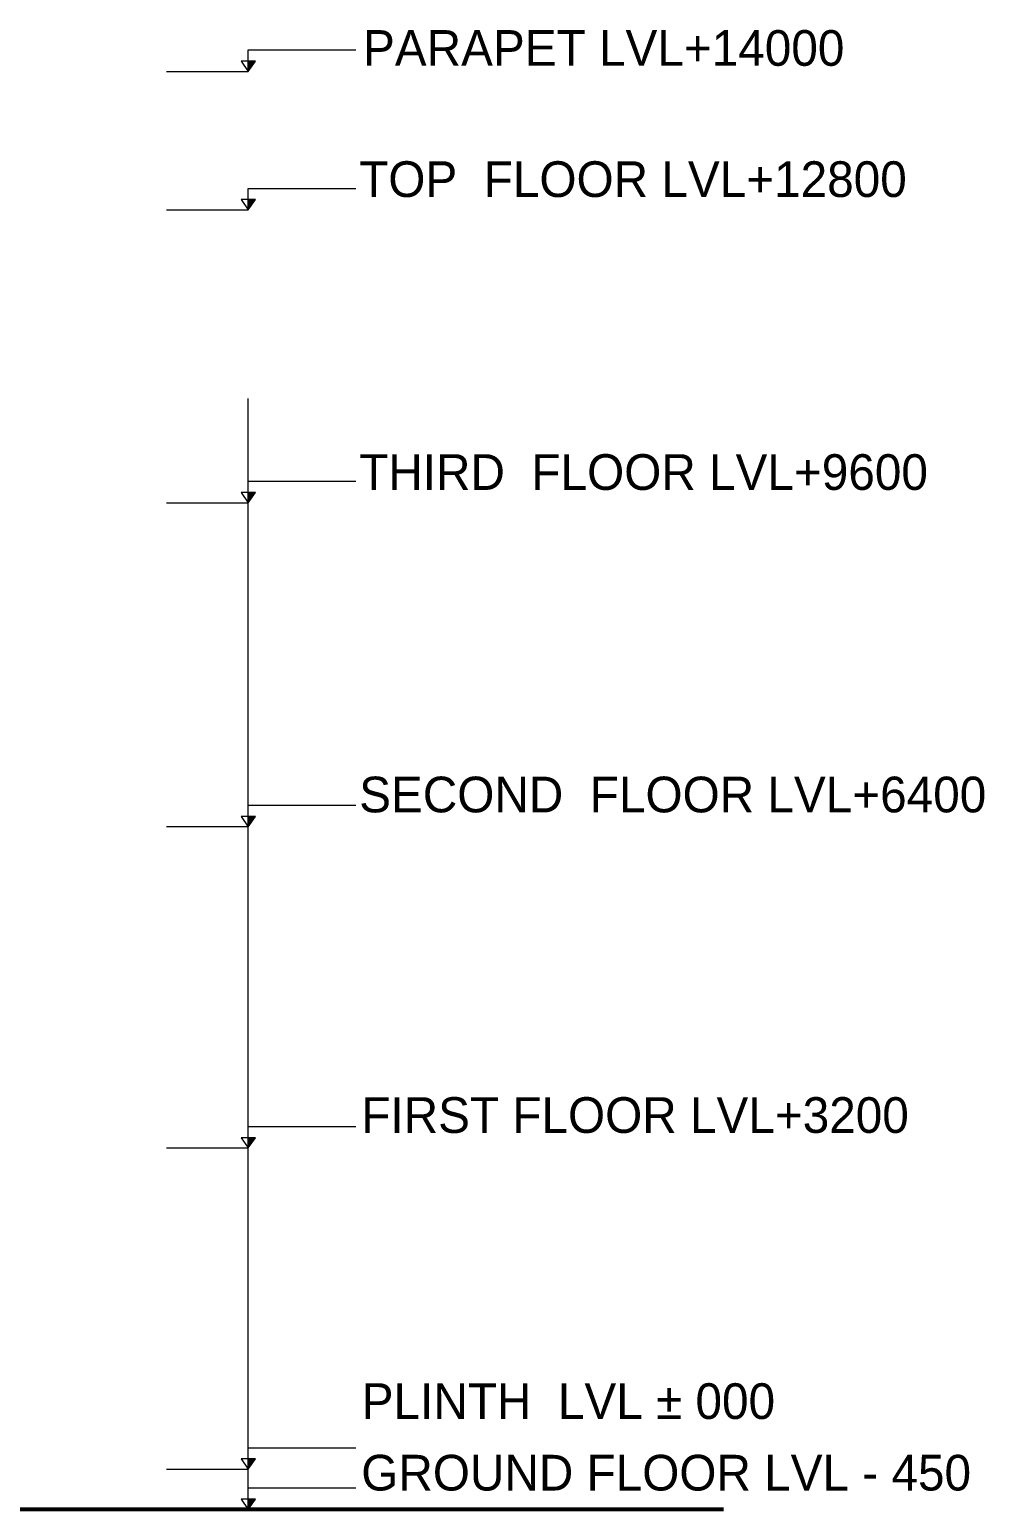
# Model space of a CAD drawing. Header units: inches. Extents: x -3071 to 2014935, y -37057 to 549694.
# Drawn here: x 1476730 to 1487435, y -214 to 16368 of the extents above; entities that cross this region are included whole.
import ezdxf

# ---------------------------------------------------------------- set-up
doc = ezdxf.new("R2010")
doc.units = ezdxf.units.IN
doc.header["$MEASUREMENT"] = 0
for name, color, linetype, lineweight in [('A .8 boundary line', 10, 'Continuous', 53), ('A 0.05 hatch', 252, 'Continuous', 5), ('A 0.13 Text', 6, 'Continuous', 13), ('A 0.9 RAILING', 100, 'Continuous', 9)]:
    doc.layers.add(name, color=color, linetype=linetype, lineweight=lineweight)
doc.styles.add('CG', font='GOTHIC.TTF', dxfattribs={"height": 40})

# ---------------------------------------------------------------- blocks, each defined once
blk = doc.blocks.new('ARROW')
at = {"layer": 'A 0.05 hatch'}
blk.add_hatch(color=256, dxfattribs=at).paths.add_polyline_path([(68954, 264593), (68874, 264593), (68954, 264478)])
for p, q in [((68954, 264718), (67749, 264718)), ((68954, 264478), (68954, 264718)), ((68954, 264478), (68874, 264593)), ((69034, 264593), (68954, 264478))]:
    blk.add_line(p, q)
at = {"elevation": 0}
blk.add_lwpolyline([(68874, 264593), (69034, 264593)], dxfattribs=at)

msp = doc.modelspace()

# ---------------------------------------------------------------- linework, layer by layer
at = {"layer": 'A .8 boundary line'}
for p, q in [((1484511.47, -214.18), (1432975.8, -214.18)), ((1477302.89, -214.18), (1436533.98, -214.18))]:
    msp.add_line(p, q, dxfattribs=at)
at = {"layer": 'A 0.9 RAILING', "ltscale": 20}
for p, q in [((1478267.05, 15900.38), (1479181.97, 15900.38)), ((1478267.05, 14348.44), (1479181.97, 14348.44)), ((1479181.97, -214.18), (1479181.97, 12235.82)), ((1478267.05, 11066.12), (1479181.97, 11066.12)), ((1479181.97, 7435.82), (1478267.05, 7435.82)), ((1478267.05, 3835.82), (1479181.97, 3835.82)), ((1478267.05, 235.82), (1479181.97, 235.82))]:
    msp.add_line(p, q, dxfattribs=at)

# ---------------------------------------------------------------- block references
at = {"layer": 'A 0.05 hatch', "xscale": -1}
for p in [(1548135.59, -248577.56), (1548135.59, -250129.5), (1548135.59, -253411.82), (1548135.59, -257042.11), (1548135.59, -260642.11), (1548135.59, -264242.11), (1548135.59, -264692.11)]:
    msp.add_blockref('ARROW', p, dxfattribs=at)

# ---------------------------------------------------------------- texts
at = {"layer": 'A 0.13 Text', "char_height": 400, "width": 7513.9825, "attachment_point": 7, "style": 'CG'}
for s, insert in [('PARAPET LVL+14000', (1480468.66, 15956.6)), ('TOP  FLOOR LVL+12800', (1480425.48, 14486.8)), ('THIRD  FLOOR LVL+9600', (1480425.48, 11204.48)), ('SECOND  FLOOR LVL+6400', (1480425.48, 7591.1)), ('FIRST FLOOR LVL+3200', (1480449.08, 3999.19)), ('PLINTH  LVL %%P 000', (1480454.15, 793.47)), ('GROUND FLOOR LVL - 450', (1480449.08, -8.32))]:
    msp.add_mtext(s, dxfattribs=dict(at, insert=insert))

doc.saveas('drawing.dxf')
